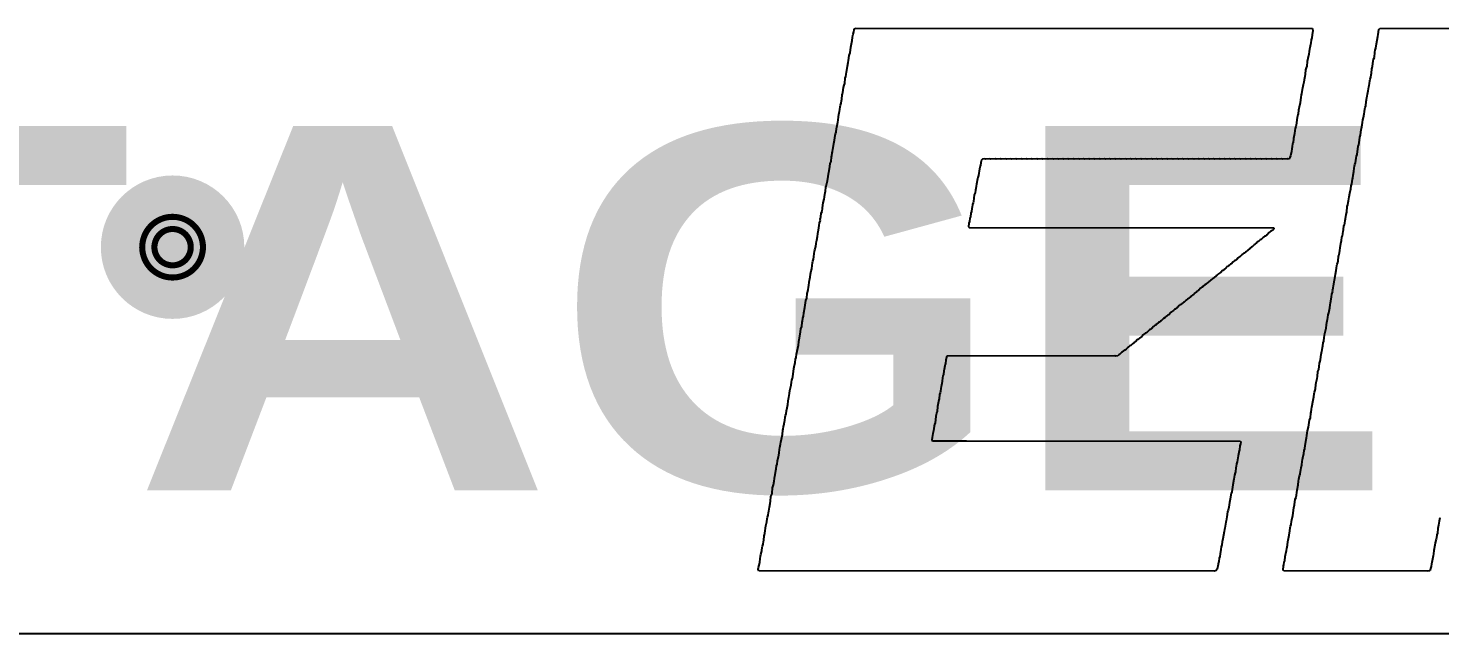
# Model space of a CAD drawing. Header units: inches. Extents: x 0 to 276, y 0 to 124.
# Drawn here: x 75.13 to 86.94, y 11.99 to 17.06 of the extents above; entities that cross this region are included whole.
import ezdxf

# ---------------------------------------------------------------- set-up
doc = ezdxf.new("R2010")
doc.units = ezdxf.units.IN
for name, color, linetype in [('Bottom Layer', 5, 'Continuous'), ('Drill Drawing', 1, 'Continuous'), ('Top Layer', 1, 'Continuous'), ('Top Overlay', 2, 'Continuous'), ('Via Holes', 16, 'Continuous')]:
    doc.layers.add(name, color=color, linetype=linetype)
doc.styles.add('Arial Black', font='', dxfattribs={"height": 0.2})
doc.styles.get('Arial Black').set_extended_font_data('Arial Black')

msp = doc.modelspace()

# ---------------------------------------------------------------- hatches: boundary and pattern name
at = {"layer": 'Bottom Layer'}
h = msp.add_hatch(color=5, dxfattribs=at)
edge = h.paths.add_edge_path()
edge.add_arc((76.336, 15.228), 0.6, 0, 360)
at = {"layer": 'Top Layer'}
h = msp.add_hatch(color=1, dxfattribs=at)
edge = h.paths.add_edge_path()
edge.add_arc((76.336, 15.228), 0.6, 0, 360)
at = {"layer": 'Via Holes'}
h = msp.add_hatch(color=7, dxfattribs=at)
edge = h.paths.add_edge_path()
edge.add_arc((76.336, 15.228), 0.3, 0, 360)

# ---------------------------------------------------------------- linework, layer by layer
at = {"layer": 'Bottom Layer'}
msp.add_line((109.362, 11.994), (64.065, 11.994), dxfattribs=at)
at = {"layer": 'Drill Drawing'}
for points in [[(76.59, 15.228, 0.0508, 0.0508, 1), (76.082, 15.228, 0.0508, 0.0508, 1)], [(76.488, 15.228, 0.0508, 0.0508, 1), (76.184, 15.228, 0.0508, 0.0508, 1)], [(76.069, 15.228, 0.0254, 0.0254, 1), (76.095, 15.228, 0.0254, 0.0254, 1)], [(76.171, 15.228, 0.0254, 0.0254, 1), (76.196, 15.228, 0.0254, 0.0254, 1)], [(76.476, 15.228, 0.0254, 0.0254, 1), (76.501, 15.228, 0.0254, 0.0254, 1)], [(76.577, 15.228, 0.0254, 0.0254, 1), (76.603, 15.228, 0.0254, 0.0254, 1)]]:
    msp.add_lwpolyline(points, format="xyseb", close=True, dxfattribs=at)
at = {"layer": 'Top Layer'}
msp.add_line((109.362, 11.994), (31.043, 11.994), dxfattribs=at)
at = {"layer": 'Top Overlay'}
for p, q in [((82.027, 16.999), (82.03, 17.011)), ((82.03, 17.011), (82.033, 17.03)), ((82.033, 17.03), (82.036, 17.045)), ((82.036, 17.045), (82.04, 17.055)), ((82.04, 17.055), (82.045, 17.06)), ((82.045, 17.06), (85.872, 17.057)), ((85.868, 17.004), (85.865, 16.98)), ((85.871, 17.025), (85.868, 17.004)), ((85.874, 17.034), (85.871, 17.025)), ((85.872, 17.057), (85.874, 17.034)), ((86.417, 16.99), (86.42, 17.008)), ((86.42, 17.008), (86.426, 17.048)), ((86.426, 17.048), (86.434, 17.058)), ((86.434, 17.058), (87.67, 17.06)), ((82.004, 16.853), (82.008, 16.902)), ((82.008, 16.902), (82.016, 16.928)), ((82.016, 16.928), (82.021, 16.957)), ((82.021, 16.957), (82.024, 16.981)), ((82.024, 16.981), (82.027, 16.999)), ((85.845, 16.884), (85.842, 16.866)), ((85.848, 16.896), (85.845, 16.884)), ((85.853, 16.925), (85.848, 16.896)), ((85.856, 16.934), (85.853, 16.925)), ((85.859, 16.964), (85.856, 16.934)), ((85.865, 16.98), (85.859, 16.964)), ((86.396, 16.875), (86.4, 16.892)), ((86.4, 16.892), (86.406, 16.928)), ((86.406, 16.928), (86.411, 16.96)), ((86.411, 16.96), (86.417, 16.99)), ((81.981, 16.742), (81.987, 16.772)), ((81.987, 16.772), (81.99, 16.79)), ((81.99, 16.79), (81.995, 16.831)), ((81.995, 16.831), (82.004, 16.853)), ((85.827, 16.781), (85.822, 16.741)), ((85.833, 16.806), (85.827, 16.781)), ((85.839, 16.842), (85.833, 16.806)), ((85.842, 16.866), (85.839, 16.842)), ((86.373, 16.741), (86.379, 16.783)), ((86.379, 16.783), (86.382, 16.801)), ((86.382, 16.801), (86.388, 16.816)), ((86.388, 16.816), (86.393, 16.86)), ((86.393, 16.86), (86.396, 16.875)), ((81.963, 16.642), (81.966, 16.657)), ((81.966, 16.657), (81.971, 16.674)), ((81.971, 16.674), (81.974, 16.695)), ((81.974, 16.695), (81.977, 16.707)), ((81.977, 16.707), (81.981, 16.742)), ((85.806, 16.657), (85.8, 16.627)), ((85.809, 16.676), (85.806, 16.657)), ((85.813, 16.713), (85.809, 16.676)), ((85.819, 16.728), (85.813, 16.713)), ((85.822, 16.741), (85.819, 16.728)), ((86.354, 16.633), (86.358, 16.65)), ((86.358, 16.65), (86.361, 16.671)), ((86.361, 16.671), (86.364, 16.683)), ((86.364, 16.683), (86.367, 16.719)), ((86.367, 16.719), (86.37, 16.728)), ((86.37, 16.728), (86.373, 16.741)), ((81.943, 16.523), (81.949, 16.565)), ((81.949, 16.565), (81.953, 16.583)), ((81.953, 16.583), (81.959, 16.598)), ((81.959, 16.598), (81.963, 16.642)), ((85.783, 16.547), (85.78, 16.511)), ((85.786, 16.559), (85.783, 16.547)), ((85.791, 16.573), (85.786, 16.559)), ((85.794, 16.585), (85.791, 16.573)), ((85.797, 16.609), (85.794, 16.585)), ((85.8, 16.627), (85.797, 16.609)), ((86.332, 16.509), (86.335, 16.536)), ((86.335, 16.536), (86.338, 16.554)), ((86.338, 16.554), (86.341, 16.57)), ((86.341, 16.57), (86.344, 16.582)), ((86.344, 16.582), (86.347, 16.597)), ((86.347, 16.597), (86.35, 16.621)), ((86.35, 16.621), (86.354, 16.633)), ((81.921, 16.403), (81.924, 16.415)), ((81.924, 16.415), (81.928, 16.432)), ((81.928, 16.432), (81.931, 16.453)), ((81.931, 16.453), (81.934, 16.465)), ((81.934, 16.465), (81.937, 16.502)), ((81.937, 16.502), (81.94, 16.511)), ((81.94, 16.511), (81.943, 16.523)), ((85.767, 16.436), (85.76, 16.4)), ((85.77, 16.461), (85.767, 16.436)), ((85.773, 16.479), (85.77, 16.461)), ((85.777, 16.502), (85.773, 16.479)), ((85.78, 16.511), (85.777, 16.502)), ((86.316, 16.411), (86.32, 16.446)), ((86.32, 16.446), (86.323, 16.461)), ((86.323, 16.461), (86.326, 16.479)), ((86.326, 16.479), (86.329, 16.491)), ((86.329, 16.491), (86.332, 16.509)), ((81.903, 16.291), (81.906, 16.318)), ((81.906, 16.318), (81.909, 16.337)), ((81.909, 16.337), (81.912, 16.352)), ((81.912, 16.352), (81.915, 16.364)), ((81.915, 16.364), (81.918, 16.379)), ((81.918, 16.379), (81.921, 16.403)), ((85.739, 16.294), (85.736, 16.267)), ((85.742, 16.312), (85.739, 16.294)), ((85.747, 16.335), (85.742, 16.312)), ((85.75, 16.344), (85.747, 16.335)), ((85.754, 16.373), (85.75, 16.344)), ((85.757, 16.388), (85.754, 16.373)), ((85.76, 16.4), (85.757, 16.388)), ((86.29, 16.27), (86.293, 16.294)), ((86.293, 16.294), (86.296, 16.312)), ((86.296, 16.312), (86.302, 16.343)), ((86.302, 16.343), (86.305, 16.361)), ((86.305, 16.361), (86.308, 16.385)), ((86.308, 16.385), (86.311, 16.397)), ((86.311, 16.397), (86.316, 16.411)), ((81.88, 16.175), (81.886, 16.19)), ((81.886, 16.19), (81.889, 16.22)), ((81.889, 16.22), (81.892, 16.232)), ((81.892, 16.232), (81.897, 16.261)), ((81.897, 16.261), (81.9, 16.273)), ((81.9, 16.273), (81.903, 16.291)), ((85.721, 16.176), (85.718, 16.164)), ((85.724, 16.203), (85.721, 16.176)), ((85.727, 16.222), (85.724, 16.203)), ((85.73, 16.237), (85.727, 16.222)), ((85.733, 16.249), (85.73, 16.237)), ((85.736, 16.267), (85.733, 16.249)), ((86.272, 16.164), (86.275, 16.191)), ((86.275, 16.191), (86.278, 16.21)), ((86.278, 16.21), (86.281, 16.222)), ((86.281, 16.222), (86.287, 16.252)), ((86.287, 16.252), (86.29, 16.27)), ((81.859, 16.048), (81.862, 16.06)), ((81.862, 16.06), (81.866, 16.095)), ((81.866, 16.095), (81.869, 16.11)), ((81.869, 16.11), (81.872, 16.122)), ((81.872, 16.122), (81.877, 16.163)), ((81.877, 16.163), (81.88, 16.175)), ((85.7, 16.07), (85.697, 16.052)), ((85.704, 16.093), (85.7, 16.07)), ((85.708, 16.102), (85.704, 16.093)), ((85.711, 16.138), (85.708, 16.102)), ((85.714, 16.151), (85.711, 16.138)), ((85.718, 16.164), (85.714, 16.151)), ((86.243, 16.002), (86.254, 16.073)), ((86.254, 16.073), (86.257, 16.085)), ((86.257, 16.085), (86.263, 16.122)), ((86.263, 16.122), (86.266, 16.149)), ((86.266, 16.149), (86.272, 16.164)), ((81.836, 15.928), (81.844, 15.945)), ((81.844, 15.945), (81.847, 15.984)), ((81.847, 15.984), (81.85, 15.993)), ((81.85, 15.993), (81.853, 16.017)), ((81.853, 16.017), (81.856, 16.026)), ((81.856, 16.026), (81.859, 16.048)), ((83.099, 15.954), (83.096, 15.933)), ((83.11, 15.964), (83.099, 15.954)), ((83.128, 15.967), (83.11, 15.964)), ((83.137, 15.964), (83.128, 15.967)), ((83.17, 15.967), (83.137, 15.964)), ((83.179, 15.964), (83.17, 15.967)), ((83.216, 15.967), (83.179, 15.964)), ((83.225, 15.964), (83.216, 15.967)), ((83.258, 15.967), (83.225, 15.964)), ((83.267, 15.964), (83.258, 15.967)), ((83.301, 15.967), (83.267, 15.964)), ((83.31, 15.964), (83.301, 15.967)), ((83.346, 15.967), (83.31, 15.964)), ((83.355, 15.964), (83.346, 15.967)), ((83.388, 15.967), (83.355, 15.964)), ((83.397, 15.964), (83.388, 15.967)), ((83.434, 15.967), (83.397, 15.964)), ((83.443, 15.964), (83.434, 15.967)), ((83.476, 15.967), (83.443, 15.964)), ((83.485, 15.964), (83.476, 15.967)), ((83.518, 15.967), (83.485, 15.964)), ((83.527, 15.964), (83.518, 15.967)), ((83.564, 15.967), (83.527, 15.964)), ((83.573, 15.964), (83.564, 15.967)), ((83.606, 15.967), (83.573, 15.964)), ((83.615, 15.964), (83.606, 15.967)), ((83.651, 15.967), (83.615, 15.964)), ((83.661, 15.964), (83.651, 15.967)), ((83.694, 15.967), (83.661, 15.964)), ((83.703, 15.964), (83.694, 15.967)), ((83.736, 15.967), (83.703, 15.964)), ((83.745, 15.964), (83.736, 15.967)), ((83.782, 15.967), (83.745, 15.964)), ((83.791, 15.964), (83.782, 15.967)), ((83.824, 15.967), (83.791, 15.964)), ((83.833, 15.964), (83.824, 15.967)), ((83.869, 15.967), (83.833, 15.964)), ((83.878, 15.964), (83.869, 15.967)), ((83.912, 15.967), (83.878, 15.964)), ((83.921, 15.964), (83.912, 15.967)), ((83.954, 15.967), (83.921, 15.964)), ((83.963, 15.964), (83.954, 15.967)), ((83.999, 15.967), (83.963, 15.964)), ((84.009, 15.964), (83.999, 15.967)), ((84.042, 15.967), (84.009, 15.964)), ((84.051, 15.964), (84.042, 15.967)), ((84.087, 15.967), (84.051, 15.964)), ((84.096, 15.964), (84.087, 15.967)), ((84.13, 15.967), (84.096, 15.964)), ((84.139, 15.964), (84.13, 15.967)), ((84.172, 15.967), (84.139, 15.964)), ((84.181, 15.964), (84.172, 15.967)), ((84.217, 15.967), (84.181, 15.964)), ((84.226, 15.964), (84.217, 15.967)), ((84.26, 15.967), (84.226, 15.964)), ((84.269, 15.964), (84.26, 15.967)), ((84.305, 15.967), (84.269, 15.964)), ((84.314, 15.964), (84.305, 15.967)), ((84.347, 15.967), (84.314, 15.964)), ((84.356, 15.964), (84.347, 15.967)), ((84.39, 15.967), (84.356, 15.964)), ((84.399, 15.964), (84.39, 15.967)), ((84.435, 15.967), (84.399, 15.964)), ((84.444, 15.964), (84.435, 15.967)), ((84.478, 15.967), (84.444, 15.964)), ((84.487, 15.964), (84.478, 15.967)), ((84.523, 15.967), (84.487, 15.964)), ((84.532, 15.964), (84.523, 15.967)), ((84.565, 15.967), (84.532, 15.964)), ((84.574, 15.964), (84.565, 15.967)), ((84.608, 15.967), (84.574, 15.964)), ((84.617, 15.964), (84.608, 15.967)), ((84.653, 15.967), (84.617, 15.964)), ((84.662, 15.964), (84.653, 15.967)), ((84.695, 15.967), (84.662, 15.964)), ((84.704, 15.964), (84.695, 15.967)), ((84.741, 15.967), (84.704, 15.964)), ((84.75, 15.964), (84.741, 15.967)), ((84.783, 15.967), (84.75, 15.964)), ((84.792, 15.964), (84.783, 15.967)), ((84.825, 15.967), (84.792, 15.964)), ((84.835, 15.964), (84.825, 15.967)), ((84.871, 15.967), (84.835, 15.964)), ((84.88, 15.964), (84.871, 15.967)), ((84.913, 15.967), (84.88, 15.964)), ((84.922, 15.964), (84.913, 15.967)), ((84.959, 15.967), (84.922, 15.964)), ((84.968, 15.964), (84.959, 15.967)), ((85.001, 15.967), (84.968, 15.964)), ((85.01, 15.964), (85.001, 15.967)), ((85.043, 15.967), (85.01, 15.964)), ((85.052, 15.964), (85.043, 15.967)), ((85.089, 15.967), (85.052, 15.964)), ((85.098, 15.964), (85.089, 15.967)), ((85.131, 15.967), (85.098, 15.964)), ((85.14, 15.964), (85.131, 15.967)), ((85.176, 15.967), (85.14, 15.964)), ((85.186, 15.964), (85.176, 15.967)), ((85.219, 15.967), (85.186, 15.964)), ((85.228, 15.964), (85.219, 15.967)), ((85.261, 15.967), (85.228, 15.964)), ((85.27, 15.964), (85.261, 15.967)), ((85.307, 15.967), (85.27, 15.964)), ((85.316, 15.964), (85.307, 15.967)), ((85.349, 15.967), (85.316, 15.964)), ((85.358, 15.964), (85.349, 15.967)), ((85.394, 15.967), (85.358, 15.964)), ((85.403, 15.964), (85.394, 15.967)), ((85.437, 15.967), (85.403, 15.964)), ((85.446, 15.964), (85.437, 15.967)), ((85.479, 15.967), (85.446, 15.964)), ((85.488, 15.964), (85.479, 15.967)), ((85.524, 15.967), (85.488, 15.964)), ((85.534, 15.964), (85.524, 15.967)), ((85.567, 15.967), (85.534, 15.964)), ((85.576, 15.964), (85.567, 15.967)), ((85.612, 15.967), (85.576, 15.964)), ((85.621, 15.964), (85.612, 15.967)), ((85.658, 15.967), (85.621, 15.964)), ((85.667, 15.964), (85.658, 15.967)), ((85.676, 15.967), (85.667, 15.964)), ((85.682, 15.977), (85.676, 15.967)), ((85.688, 15.992), (85.682, 15.977)), ((85.694, 16.028), (85.688, 15.992)), ((85.697, 16.052), (85.694, 16.028)), ((86.229, 15.934), (86.235, 15.974)), ((86.235, 15.974), (86.24, 15.99)), ((86.24, 15.99), (86.243, 16.002)), ((81.813, 15.784), (81.824, 15.856)), ((81.824, 15.856), (81.827, 15.868)), ((81.827, 15.868), (81.833, 15.904)), ((81.833, 15.904), (81.836, 15.928)), ((83.077, 15.828), (83.072, 15.812)), ((83.086, 15.883), (83.077, 15.828)), ((83.09, 15.905), (83.086, 15.883)), ((83.093, 15.915), (83.09, 15.905)), ((83.096, 15.933), (83.093, 15.915)), ((86.207, 15.806), (86.211, 15.831)), ((86.211, 15.831), (86.217, 15.862)), ((86.217, 15.862), (86.22, 15.889)), ((86.22, 15.889), (86.223, 15.907)), ((86.223, 15.907), (86.226, 15.919)), ((86.226, 15.919), (86.229, 15.934)), ((81.798, 15.697), (81.801, 15.73)), ((81.801, 15.73), (81.804, 15.739)), ((81.804, 15.739), (81.807, 15.76)), ((81.807, 15.76), (81.813, 15.784)), ((83.051, 15.706), (83.048, 15.682)), ((83.054, 15.718), (83.051, 15.706)), ((83.057, 15.739), (83.054, 15.718)), ((83.061, 15.756), (83.057, 15.739)), ((83.069, 15.8), (83.061, 15.756)), ((83.072, 15.812), (83.069, 15.8)), ((86.184, 15.68), (86.19, 15.716)), ((86.19, 15.716), (86.195, 15.742)), ((86.195, 15.742), (86.201, 15.757)), ((86.201, 15.757), (86.204, 15.797)), ((86.204, 15.797), (86.207, 15.806)), ((81.776, 15.58), (81.779, 15.598)), ((81.779, 15.598), (81.785, 15.629)), ((81.785, 15.629), (81.788, 15.647)), ((81.788, 15.647), (81.791, 15.671)), ((81.791, 15.671), (81.794, 15.683)), ((81.794, 15.683), (81.798, 15.697)), ((83.031, 15.598), (83.027, 15.585)), ((83.034, 15.61), (83.031, 15.598)), ((83.037, 15.638), (83.034, 15.61)), ((83.042, 15.666), (83.037, 15.638)), ((83.048, 15.682), (83.042, 15.666)), ((86.167, 15.582), (86.17, 15.603)), ((86.17, 15.603), (86.173, 15.615)), ((86.173, 15.615), (86.178, 15.65)), ((86.178, 15.65), (86.184, 15.68)), ((81.753, 15.461), (81.756, 15.47)), ((81.756, 15.47), (81.759, 15.482)), ((81.759, 15.482), (81.762, 15.512)), ((81.762, 15.512), (81.768, 15.527)), ((81.768, 15.527), (81.772, 15.553)), ((81.772, 15.553), (81.776, 15.58)), ((83.005, 15.47), (83.001, 15.444)), ((83.009, 15.482), (83.005, 15.47)), ((83.012, 15.512), (83.009, 15.482)), ((83.018, 15.527), (83.012, 15.512)), ((83.021, 15.551), (83.018, 15.527)), ((83.024, 15.564), (83.021, 15.551)), ((83.027, 15.585), (83.024, 15.564)), ((86.146, 15.464), (86.151, 15.502)), ((86.151, 15.502), (86.158, 15.521)), ((86.158, 15.521), (86.161, 15.567)), ((86.161, 15.567), (86.167, 15.582)), ((81.733, 15.341), (81.736, 15.359)), ((81.736, 15.359), (81.739, 15.371)), ((81.739, 15.371), (81.745, 15.408)), ((81.745, 15.408), (81.748, 15.432)), ((81.748, 15.432), (81.756, 15.452)), ((81.756, 15.452), (81.753, 15.461)), ((82.996, 15.43), (82.993, 15.397)), ((82.993, 15.397), (82.998, 15.393)), ((83.001, 15.444), (82.996, 15.43)), ((82.998, 15.393), (85.546, 15.39)), ((85.512, 15.35), (85.506, 15.347)), ((85.52, 15.358), (85.512, 15.35)), ((85.538, 15.37), (85.52, 15.358)), ((85.541, 15.376), (85.538, 15.37)), ((85.547, 15.382), (85.541, 15.376)), ((85.546, 15.39), (85.547, 15.382)), ((86.125, 15.34), (86.128, 15.361)), ((86.128, 15.361), (86.131, 15.373)), ((86.131, 15.373), (86.134, 15.409)), ((86.134, 15.409), (86.137, 15.418)), ((86.137, 15.418), (86.14, 15.43)), ((86.14, 15.43), (86.143, 15.452)), ((86.143, 15.452), (86.146, 15.464)), ((81.709, 15.205), (81.715, 15.235)), ((81.715, 15.235), (81.718, 15.259)), ((81.718, 15.259), (81.723, 15.276)), ((81.723, 15.276), (81.726, 15.288)), ((81.726, 15.288), (81.73, 15.317)), ((81.73, 15.317), (81.733, 15.341)), ((85.367, 15.232), (85.361, 15.229)), ((85.382, 15.247), (85.367, 15.232)), ((85.388, 15.25), (85.382, 15.247)), ((85.397, 15.259), (85.388, 15.25)), ((85.403, 15.262), (85.397, 15.259)), ((85.412, 15.272), (85.403, 15.262)), ((85.419, 15.275), (85.412, 15.272)), ((85.434, 15.29), (85.419, 15.275)), ((85.44, 15.293), (85.434, 15.29)), ((85.446, 15.299), (85.44, 15.293)), ((85.452, 15.302), (85.446, 15.299)), ((85.458, 15.308), (85.452, 15.302)), ((85.464, 15.311), (85.458, 15.308)), ((85.47, 15.317), (85.464, 15.311)), ((85.476, 15.32), (85.47, 15.317)), ((85.485, 15.329), (85.476, 15.32)), ((85.491, 15.332), (85.485, 15.329)), ((85.506, 15.347), (85.491, 15.332)), ((86.102, 15.223), (86.108, 15.259)), ((86.108, 15.259), (86.114, 15.284)), ((86.114, 15.284), (86.117, 15.311)), ((86.117, 15.311), (86.121, 15.323)), ((86.121, 15.323), (86.125, 15.34)), ((81.692, 15.11), (81.697, 15.129)), ((81.697, 15.129), (81.7, 15.148)), ((81.7, 15.148), (81.703, 15.175)), ((81.703, 15.175), (81.706, 15.193)), ((81.706, 15.193), (81.709, 15.205)), ((85.219, 15.114), (85.21, 15.105)), ((85.225, 15.117), (85.219, 15.114)), ((85.234, 15.126), (85.225, 15.117)), ((85.24, 15.129), (85.234, 15.126)), ((85.246, 15.135), (85.24, 15.129)), ((85.252, 15.138), (85.246, 15.135)), ((85.258, 15.144), (85.252, 15.138)), ((85.264, 15.148), (85.258, 15.144)), ((85.279, 15.163), (85.264, 15.148)), ((85.285, 15.166), (85.279, 15.163)), ((85.294, 15.175), (85.285, 15.166)), ((85.301, 15.178), (85.294, 15.175)), ((85.31, 15.187), (85.301, 15.178)), ((85.316, 15.19), (85.31, 15.187)), ((85.322, 15.196), (85.316, 15.19)), ((85.328, 15.199), (85.322, 15.196)), ((85.349, 15.22), (85.328, 15.199)), ((85.355, 15.223), (85.349, 15.22)), ((85.361, 15.229), (85.355, 15.223)), ((86.083, 15.101), (86.086, 15.113)), ((86.086, 15.113), (86.089, 15.149)), ((86.089, 15.149), (86.092, 15.158)), ((86.092, 15.158), (86.096, 15.181)), ((86.096, 15.181), (86.099, 15.199)), ((86.099, 15.199), (86.102, 15.223)), ((81.67, 14.978), (81.673, 15.002)), ((81.673, 15.002), (81.677, 15.031)), ((81.677, 15.031), (81.683, 15.046)), ((81.683, 15.046), (81.686, 15.076)), ((81.686, 15.076), (81.689, 15.098)), ((81.689, 15.098), (81.692, 15.11)), ((85.084, 15.004), (85.071, 14.99)), ((85.101, 15.017), (85.084, 15.004)), ((85.107, 15.02), (85.101, 15.017)), ((85.116, 15.029), (85.107, 15.02)), ((85.122, 15.033), (85.116, 15.029)), ((85.131, 15.042), (85.122, 15.033)), ((85.137, 15.045), (85.131, 15.042)), ((85.142, 15.049), (85.137, 15.045)), ((85.145, 15.055), (85.142, 15.049)), ((85.149, 15.057), (85.145, 15.055)), ((85.155, 15.063), (85.149, 15.057)), ((85.161, 15.066), (85.155, 15.063)), ((85.167, 15.072), (85.161, 15.066)), ((85.173, 15.075), (85.167, 15.072)), ((85.186, 15.087), (85.173, 15.075)), ((85.192, 15.09), (85.186, 15.087)), ((85.204, 15.102), (85.192, 15.09)), ((85.21, 15.105), (85.204, 15.102)), ((86.058, 14.967), (86.063, 15.002)), ((86.063, 15.002), (86.069, 15.033)), ((86.069, 15.033), (86.072, 15.051)), ((86.072, 15.051), (86.075, 15.075)), ((86.075, 15.075), (86.078, 15.087)), ((86.078, 15.087), (86.083, 15.101)), ((81.651, 14.875), (81.654, 14.89)), ((81.654, 14.89), (81.664, 14.951)), ((81.664, 14.951), (81.667, 14.963)), ((81.667, 14.963), (81.67, 14.978)), ((84.931, 14.881), (84.922, 14.872)), ((84.937, 14.884), (84.931, 14.881)), ((84.943, 14.89), (84.937, 14.884)), ((84.95, 14.893), (84.943, 14.89)), ((84.957, 14.901), (84.95, 14.893)), ((84.974, 14.915), (84.957, 14.901)), ((84.98, 14.918), (84.974, 14.915)), ((84.989, 14.927), (84.98, 14.918)), ((84.995, 14.93), (84.989, 14.927)), ((85.004, 14.939), (84.995, 14.93)), ((85.01, 14.942), (85.004, 14.939)), ((85.019, 14.951), (85.01, 14.942)), ((85.025, 14.954), (85.019, 14.951)), ((85.037, 14.966), (85.025, 14.954)), ((85.048, 14.974), (85.037, 14.966)), ((85.065, 14.987), (85.048, 14.974)), ((85.071, 14.99), (85.065, 14.987)), ((86.04, 14.874), (86.043, 14.886)), ((86.043, 14.886), (86.046, 14.907)), ((86.046, 14.907), (86.049, 14.919)), ((86.049, 14.919), (86.055, 14.955)), ((86.055, 14.955), (86.058, 14.967)), ((81.627, 14.742), (81.633, 14.781)), ((81.633, 14.781), (81.641, 14.801)), ((81.641, 14.801), (81.644, 14.84)), ((81.644, 14.84), (81.647, 14.849)), ((81.647, 14.849), (81.651, 14.875)), ((84.792, 14.766), (84.783, 14.757)), ((84.798, 14.769), (84.792, 14.766)), ((84.81, 14.781), (84.798, 14.769)), ((84.816, 14.784), (84.81, 14.781)), ((84.825, 14.793), (84.816, 14.784)), ((84.832, 14.797), (84.825, 14.793)), ((84.836, 14.801), (84.832, 14.797)), ((84.853, 14.815), (84.836, 14.801)), ((84.859, 14.818), (84.853, 14.815)), ((84.868, 14.827), (84.859, 14.818)), ((84.878, 14.834), (84.868, 14.827)), ((84.881, 14.84), (84.878, 14.834)), ((84.901, 14.854), (84.881, 14.84)), ((84.907, 14.857), (84.901, 14.854)), ((84.909, 14.862), (84.907, 14.857)), ((84.916, 14.869), (84.909, 14.862)), ((84.922, 14.872), (84.916, 14.869)), ((86.018, 14.745), (86.021, 14.763)), ((86.021, 14.763), (86.024, 14.775)), ((86.024, 14.775), (86.03, 14.812)), ((86.03, 14.812), (86.033, 14.836)), ((86.033, 14.836), (86.04, 14.856)), ((86.037, 14.865), (86.04, 14.874)), ((86.04, 14.856), (86.037, 14.865)), ((81.609, 14.633), (81.612, 14.651)), ((81.612, 14.651), (81.615, 14.679)), ((81.615, 14.679), (81.624, 14.724)), ((81.624, 14.724), (81.627, 14.742)), ((84.647, 14.648), (84.638, 14.639)), ((84.653, 14.651), (84.647, 14.648)), ((84.662, 14.66), (84.653, 14.651)), ((84.668, 14.663), (84.662, 14.66)), ((84.686, 14.682), (84.668, 14.663)), ((84.692, 14.685), (84.686, 14.682)), ((84.701, 14.694), (84.692, 14.685)), ((84.707, 14.697), (84.701, 14.694)), ((84.717, 14.706), (84.707, 14.697)), ((84.723, 14.709), (84.717, 14.706)), ((84.738, 14.724), (84.723, 14.709)), ((84.744, 14.727), (84.738, 14.724)), ((84.753, 14.736), (84.744, 14.727)), ((84.759, 14.739), (84.753, 14.736)), ((84.765, 14.745), (84.759, 14.739)), ((84.771, 14.748), (84.765, 14.745)), ((84.777, 14.754), (84.771, 14.748)), ((84.783, 14.757), (84.777, 14.754)), ((85.999, 14.639), (86.003, 14.663)), ((86.003, 14.663), (86.007, 14.68)), ((86.007, 14.68), (86.01, 14.692)), ((86.01, 14.692), (86.015, 14.721)), ((86.015, 14.721), (86.018, 14.745)), ((81.588, 14.521), (81.591, 14.545)), ((81.591, 14.545), (81.599, 14.565)), ((81.599, 14.565), (81.602, 14.601)), ((81.602, 14.601), (81.605, 14.61)), ((81.605, 14.61), (81.609, 14.633)), ((84.496, 14.524), (84.49, 14.521)), ((84.508, 14.536), (84.496, 14.524)), ((84.514, 14.539), (84.508, 14.536)), ((84.523, 14.548), (84.514, 14.539)), ((84.529, 14.551), (84.523, 14.548)), ((84.538, 14.561), (84.529, 14.551)), ((84.544, 14.564), (84.538, 14.561)), ((84.553, 14.573), (84.544, 14.564)), ((84.559, 14.576), (84.553, 14.573)), ((84.567, 14.583), (84.559, 14.576)), ((84.583, 14.597), (84.567, 14.583)), ((84.589, 14.6), (84.583, 14.597)), ((84.599, 14.609), (84.589, 14.6)), ((84.605, 14.612), (84.599, 14.609)), ((84.623, 14.63), (84.605, 14.612)), ((84.638, 14.639), (84.623, 14.63)), ((85.975, 14.506), (85.984, 14.551)), ((85.984, 14.551), (85.987, 14.579)), ((85.987, 14.579), (85.99, 14.597)), ((85.99, 14.597), (85.993, 14.612)), ((85.993, 14.612), (85.996, 14.624)), ((85.996, 14.624), (85.999, 14.639)), ((81.555, 14.334), (81.57, 14.409)), ((81.57, 14.409), (81.573, 14.436)), ((81.573, 14.436), (81.576, 14.455)), ((81.576, 14.455), (81.579, 14.467)), ((81.579, 14.467), (81.588, 14.521)), ((84.35, 14.406), (84.344, 14.403)), ((84.36, 14.415), (84.35, 14.406)), ((84.366, 14.418), (84.36, 14.415)), ((84.375, 14.427), (84.366, 14.418)), ((84.381, 14.43), (84.375, 14.427)), ((84.387, 14.436), (84.381, 14.43)), ((84.393, 14.439), (84.387, 14.436)), ((84.405, 14.452), (84.393, 14.439)), ((84.411, 14.455), (84.405, 14.452)), ((84.425, 14.468), (84.411, 14.455)), ((84.443, 14.48), (84.425, 14.468)), ((84.446, 14.486), (84.443, 14.48)), ((84.45, 14.491), (84.446, 14.486)), ((84.456, 14.494), (84.45, 14.491)), ((84.462, 14.5), (84.456, 14.494)), ((84.468, 14.503), (84.462, 14.5)), ((84.475, 14.509), (84.468, 14.503)), ((84.481, 14.512), (84.475, 14.509)), ((84.49, 14.521), (84.481, 14.512)), ((85.957, 14.403), (85.96, 14.427)), ((85.96, 14.427), (85.966, 14.442)), ((85.966, 14.442), (85.969, 14.473)), ((85.969, 14.473), (85.972, 14.488)), ((85.972, 14.488), (85.975, 14.506)), ((81.543, 14.264), (81.546, 14.291)), ((81.546, 14.291), (81.552, 14.306)), ((81.552, 14.306), (81.555, 14.334)), ((82.809, 14.308), (82.803, 14.284)), ((82.816, 14.315), (82.809, 14.308)), ((84.217, 14.318), (82.816, 14.315)), ((84.226, 14.315), (84.217, 14.318)), ((84.242, 14.318), (84.226, 14.315)), ((84.251, 14.328), (84.242, 14.318)), ((84.257, 14.331), (84.251, 14.328)), ((84.272, 14.346), (84.257, 14.331)), ((84.278, 14.349), (84.272, 14.346)), ((84.284, 14.355), (84.278, 14.349)), ((84.29, 14.358), (84.284, 14.355)), ((84.296, 14.364), (84.29, 14.358)), ((84.302, 14.367), (84.296, 14.364)), ((84.311, 14.376), (84.302, 14.367)), ((84.317, 14.379), (84.311, 14.376)), ((84.326, 14.388), (84.317, 14.379)), ((84.332, 14.391), (84.326, 14.388)), ((84.344, 14.403), (84.332, 14.391)), ((85.934, 14.275), (85.937, 14.287)), ((85.937, 14.287), (85.944, 14.329)), ((85.944, 14.329), (85.948, 14.358)), ((85.948, 14.358), (85.951, 14.37)), ((85.951, 14.37), (85.954, 14.388)), ((85.954, 14.388), (85.957, 14.403)), ((81.523, 14.144), (81.533, 14.213)), ((81.533, 14.213), (81.536, 14.228)), ((81.536, 14.228), (81.543, 14.264)), ((82.788, 14.193), (82.783, 14.164)), ((82.791, 14.205), (82.788, 14.193)), ((82.794, 14.235), (82.791, 14.205)), ((82.797, 14.247), (82.794, 14.235)), ((82.8, 14.256), (82.797, 14.247)), ((82.803, 14.284), (82.8, 14.256)), ((85.912, 14.146), (85.916, 14.187)), ((85.916, 14.187), (85.924, 14.206)), ((85.924, 14.206), (85.927, 14.231)), ((85.927, 14.231), (85.93, 14.258)), ((85.93, 14.258), (85.934, 14.275)), ((81.5, 14.028), (81.506, 14.061)), ((81.506, 14.061), (81.509, 14.073)), ((81.509, 14.073), (81.512, 14.098)), ((81.512, 14.098), (81.515, 14.116)), ((81.515, 14.116), (81.52, 14.132)), ((81.52, 14.132), (81.523, 14.144)), ((82.765, 14.061), (82.762, 14.046)), ((82.768, 14.073), (82.765, 14.061)), ((82.771, 14.088), (82.768, 14.073)), ((82.774, 14.107), (82.771, 14.088)), ((82.777, 14.134), (82.774, 14.107)), ((82.78, 14.152), (82.777, 14.134)), ((82.783, 14.164), (82.78, 14.152)), ((85.895, 14.045), (85.898, 14.075)), ((85.898, 14.075), (85.901, 14.096)), ((85.901, 14.096), (85.904, 14.108)), ((85.904, 14.108), (85.909, 14.128)), ((85.909, 14.128), (85.912, 14.146)), ((81.482, 13.913), (81.485, 13.94)), ((81.485, 13.94), (81.488, 13.958)), ((81.488, 13.958), (81.491, 13.97)), ((81.491, 13.97), (81.494, 13.986)), ((81.494, 13.986), (81.497, 14.004)), ((81.497, 14.004), (81.5, 14.028)), ((82.745, 13.951), (82.741, 13.922)), ((82.748, 13.96), (82.745, 13.951)), ((82.751, 13.996), (82.748, 13.96)), ((82.756, 14.01), (82.751, 13.996)), ((82.759, 14.022), (82.756, 14.01)), ((82.762, 14.046), (82.759, 14.022)), ((85.866, 13.889), (85.875, 13.949)), ((85.875, 13.949), (85.878, 13.961)), ((85.878, 13.961), (85.881, 13.977)), ((85.881, 13.977), (85.885, 14.001)), ((85.885, 14.001), (85.888, 14.016)), ((85.888, 14.016), (85.892, 14.033)), ((85.892, 14.033), (85.895, 14.045)), ((81.461, 13.807), (81.464, 13.819)), ((81.464, 13.819), (81.467, 13.834)), ((81.467, 13.834), (81.47, 13.859)), ((81.47, 13.859), (81.476, 13.883)), ((81.476, 13.883), (81.482, 13.913)), ((82.721, 13.815), (82.717, 13.783)), ((82.724, 13.824), (82.721, 13.815)), ((82.727, 13.842), (82.724, 13.824)), ((82.73, 13.854), (82.727, 13.842)), ((82.735, 13.895), (82.73, 13.854)), ((82.738, 13.91), (82.735, 13.895)), ((82.741, 13.922), (82.738, 13.91)), ((85.853, 13.8), (85.856, 13.839)), ((85.856, 13.839), (85.859, 13.848)), ((85.859, 13.848), (85.863, 13.874)), ((85.863, 13.874), (85.866, 13.889)), ((81.438, 13.66), (81.441, 13.697)), ((81.441, 13.697), (81.444, 13.706)), ((81.444, 13.706), (81.447, 13.727)), ((81.447, 13.727), (81.45, 13.736)), ((81.45, 13.736), (81.453, 13.766)), ((81.453, 13.766), (81.456, 13.778)), ((81.456, 13.778), (81.461, 13.807)), ((82.706, 13.73), (82.701, 13.692)), ((82.71, 13.744), (82.706, 13.73)), ((82.714, 13.759), (82.71, 13.744)), ((82.717, 13.783), (82.714, 13.759)), ((85.83, 13.692), (85.836, 13.722)), ((85.836, 13.722), (85.839, 13.741)), ((85.839, 13.741), (85.845, 13.78)), ((85.845, 13.78), (85.853, 13.8)), ((81.418, 13.565), (81.421, 13.58)), ((81.421, 13.58), (81.425, 13.598)), ((81.425, 13.598), (81.428, 13.623)), ((81.428, 13.623), (81.431, 13.635)), ((81.431, 13.635), (81.435, 13.648)), ((81.435, 13.648), (81.438, 13.66)), ((82.689, 13.635), (82.688, 13.615)), ((82.688, 13.615), (82.692, 13.607)), ((82.692, 13.653), (82.689, 13.635)), ((82.695, 13.668), (82.692, 13.653)), ((82.692, 13.607), (82.974, 13.607)), ((82.701, 13.692), (82.695, 13.668)), ((82.974, 13.607), (82.977, 13.607)), ((82.977, 13.607), (85.267, 13.604)), ((85.269, 13.582), (85.263, 13.567)), ((85.267, 13.604), (85.272, 13.6)), ((85.272, 13.6), (85.269, 13.582)), ((85.809, 13.571), (85.812, 13.583)), ((85.812, 13.583), (85.818, 13.619)), ((85.818, 13.619), (85.821, 13.632)), ((85.821, 13.632), (85.824, 13.65)), ((85.824, 13.65), (85.827, 13.674)), ((85.827, 13.674), (85.83, 13.692)), ((81.397, 13.441), (81.403, 13.477)), ((81.403, 13.477), (81.406, 13.489)), ((81.406, 13.489), (81.409, 13.508)), ((81.409, 13.508), (81.412, 13.535)), ((81.412, 13.535), (81.415, 13.553)), ((81.415, 13.553), (81.418, 13.565)), ((85.246, 13.465), (85.24, 13.432)), ((85.249, 13.483), (85.246, 13.465)), ((85.252, 13.495), (85.249, 13.483)), ((85.257, 13.524), (85.252, 13.495)), ((85.26, 13.533), (85.257, 13.524)), ((85.263, 13.567), (85.26, 13.533)), ((85.788, 13.453), (85.791, 13.465)), ((85.791, 13.465), (85.797, 13.501)), ((85.797, 13.501), (85.8, 13.526)), ((85.8, 13.526), (85.806, 13.541)), ((85.806, 13.541), (85.809, 13.571)), ((81.376, 13.323), (81.382, 13.359)), ((81.382, 13.359), (81.385, 13.374)), ((81.385, 13.374), (81.388, 13.399)), ((81.388, 13.399), (81.393, 13.412)), ((81.393, 13.412), (81.397, 13.441)), ((85.226, 13.349), (85.223, 13.34)), ((85.229, 13.382), (85.226, 13.349)), ((85.232, 13.394), (85.229, 13.382)), ((85.235, 13.415), (85.232, 13.394)), ((85.24, 13.432), (85.235, 13.415)), ((85.767, 13.329), (85.77, 13.353)), ((85.77, 13.353), (85.773, 13.365)), ((85.773, 13.365), (85.777, 13.382)), ((85.777, 13.382), (85.782, 13.408)), ((85.782, 13.408), (85.785, 13.435)), ((85.785, 13.435), (85.788, 13.453)), ((81.355, 13.214), (81.362, 13.24)), ((81.362, 13.24), (81.367, 13.269)), ((81.367, 13.269), (81.37, 13.293)), ((81.37, 13.293), (81.373, 13.311)), ((81.373, 13.311), (81.376, 13.323)), ((85.204, 13.241), (85.195, 13.181)), ((85.213, 13.287), (85.204, 13.241)), ((85.219, 13.32), (85.213, 13.287)), ((85.223, 13.34), (85.219, 13.32)), ((85.742, 13.196), (85.751, 13.241)), ((85.751, 13.241), (85.754, 13.269)), ((85.754, 13.269), (85.757, 13.287)), ((85.757, 13.287), (85.76, 13.302)), ((85.76, 13.302), (85.763, 13.314)), ((85.763, 13.314), (85.767, 13.329)), ((81.337, 13.102), (81.341, 13.143)), ((81.341, 13.143), (81.347, 13.158)), ((81.347, 13.158), (81.35, 13.17)), ((81.35, 13.17), (81.355, 13.214)), ((85.183, 13.12), (85.18, 13.105)), ((85.187, 13.155), (85.183, 13.12)), ((85.19, 13.167), (85.187, 13.155)), ((85.195, 13.181), (85.19, 13.167)), ((85.721, 13.072), (85.727, 13.12)), ((85.727, 13.12), (85.733, 13.135)), ((85.733, 13.135), (85.742, 13.196)), ((81.317, 12.986), (81.32, 13.007)), ((81.32, 13.007), (81.323, 13.019)), ((81.323, 13.019), (81.328, 13.054)), ((81.328, 13.054), (81.334, 13.084)), ((81.334, 13.084), (81.337, 13.102)), ((85.16, 13.013), (85.155, 12.972)), ((85.166, 13.028), (85.16, 13.013)), ((85.17, 13.054), (85.166, 13.028)), ((85.176, 13.093), (85.17, 13.054)), ((85.18, 13.105), (85.176, 13.093)), ((85.706, 12.984), (85.709, 13.002)), ((85.709, 13.002), (85.712, 13.029)), ((85.712, 13.029), (85.715, 13.048)), ((85.715, 13.048), (85.721, 13.072)), ((81.29, 12.834), (81.299, 12.898)), ((81.299, 12.898), (81.303, 12.918)), ((81.303, 12.918), (81.307, 12.93)), ((81.307, 12.93), (81.31, 12.954)), ((81.31, 12.954), (81.313, 12.969)), ((81.313, 12.969), (81.317, 12.986)), ((85.137, 12.878), (85.134, 12.866)), ((85.14, 12.893), (85.137, 12.878)), ((85.146, 12.927), (85.14, 12.893)), ((85.149, 12.939), (85.146, 12.927)), ((85.152, 12.954), (85.149, 12.939)), ((85.155, 12.972), (85.152, 12.954)), ((85.682, 12.854), (85.685, 12.881)), ((85.685, 12.881), (85.688, 12.893)), ((85.688, 12.893), (85.692, 12.907)), ((85.692, 12.907), (85.695, 12.937)), ((85.695, 12.937), (85.698, 12.946)), ((85.698, 12.946), (85.706, 12.984)), ((86.919, 12.875), (86.915, 12.834)), ((86.922, 12.887), (86.919, 12.875)), ((86.925, 12.902), (86.922, 12.887)), ((86.93, 12.937), (86.925, 12.902)), ((86.933, 12.949), (86.93, 12.937)), ((86.937, 12.963), (86.933, 12.949)), ((81.275, 12.744), (81.278, 12.765)), ((81.278, 12.765), (81.281, 12.777)), ((81.281, 12.777), (81.284, 12.813)), ((81.284, 12.813), (81.287, 12.822)), ((81.287, 12.822), (81.29, 12.834)), ((85.116, 12.763), (85.113, 12.739)), ((85.122, 12.787), (85.116, 12.763)), ((85.131, 12.848), (85.122, 12.787)), ((85.134, 12.866), (85.131, 12.848)), ((85.662, 12.734), (85.665, 12.765)), ((85.665, 12.765), (85.668, 12.777)), ((85.668, 12.777), (85.673, 12.806)), ((85.673, 12.806), (85.676, 12.818)), ((85.676, 12.818), (85.682, 12.854)), ((86.898, 12.754), (86.895, 12.736)), ((86.904, 12.784), (86.898, 12.754)), ((86.907, 12.796), (86.904, 12.784)), ((86.912, 12.822), (86.907, 12.796)), ((86.915, 12.834), (86.912, 12.822)), ((81.251, 12.622), (81.254, 12.644)), ((81.254, 12.644), (81.257, 12.656)), ((81.257, 12.656), (81.261, 12.675)), ((81.261, 12.675), (81.264, 12.691)), ((81.264, 12.691), (81.267, 12.715)), ((81.267, 12.715), (81.27, 12.727)), ((81.27, 12.727), (81.275, 12.744)), ((85.095, 12.639), (85.09, 12.626)), ((85.098, 12.663), (85.095, 12.639)), ((85.104, 12.7), (85.098, 12.663)), ((85.108, 12.722), (85.104, 12.7)), ((85.113, 12.739), (85.108, 12.722)), ((85.638, 12.604), (85.642, 12.639)), ((85.642, 12.639), (85.645, 12.654)), ((85.645, 12.654), (85.649, 12.666)), ((85.649, 12.666), (85.652, 12.691)), ((85.652, 12.691), (85.655, 12.706)), ((85.655, 12.706), (85.659, 12.722)), ((85.659, 12.722), (85.662, 12.734)), ((86.88, 12.645), (86.877, 12.633)), ((86.883, 12.663), (86.88, 12.645)), ((86.886, 12.691), (86.883, 12.663)), ((86.895, 12.736), (86.886, 12.691)), ((81.235, 12.535), (81.238, 12.547)), ((81.24, 12.521), (81.235, 12.535)), ((81.238, 12.547), (81.241, 12.568)), ((85.052, 12.518), (81.24, 12.521)), ((81.241, 12.568), (81.248, 12.592)), ((81.248, 12.592), (81.251, 12.622)), ((85.066, 12.523), (85.052, 12.518)), ((85.074, 12.533), (85.066, 12.523)), ((85.077, 12.548), (85.074, 12.533)), ((85.08, 12.56), (85.077, 12.548)), ((85.084, 12.589), (85.08, 12.56)), ((85.087, 12.598), (85.084, 12.589)), ((85.09, 12.626), (85.087, 12.598)), ((85.626, 12.526), (85.629, 12.562)), ((85.63, 12.521), (85.626, 12.526)), ((85.629, 12.562), (85.632, 12.571)), ((86.832, 12.518), (85.63, 12.521)), ((85.632, 12.571), (85.635, 12.592)), ((85.635, 12.592), (85.638, 12.604)), ((86.853, 12.521), (86.832, 12.518)), ((86.856, 12.527), (86.853, 12.521)), ((86.859, 12.539), (86.856, 12.527)), ((86.862, 12.557), (86.859, 12.539)), ((86.866, 12.58), (86.862, 12.557)), ((86.869, 12.589), (86.866, 12.58)), ((86.874, 12.618), (86.869, 12.589)), ((86.877, 12.633), (86.874, 12.618))]:
    msp.add_line(p, q, dxfattribs=at)

# ---------------------------------------------------------------- texts
at = {"layer": 'Top Overlay', "style": 'Arial Black'}
msp.add_text('HIGH VOLTAGE', height=3.048, rotation=360, dxfattribs=at).set_placement((49.468, 13.193))

doc.saveas('drawing.dxf')
